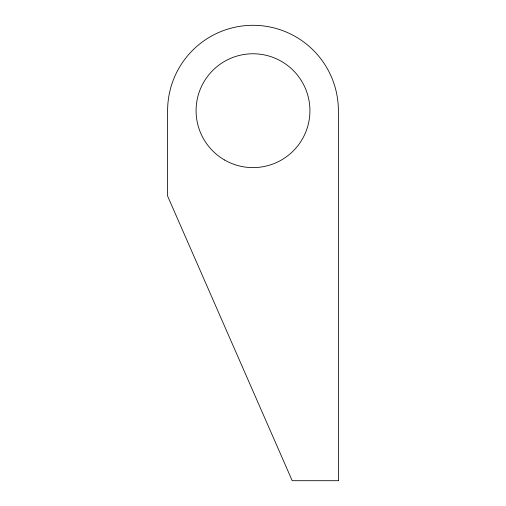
<?xml version="1.0" encoding="UTF-8"?>
<svg xmlns="http://www.w3.org/2000/svg" width="506" height="506" viewBox="0 0 506 506"><rect width="100%" height="100%" fill="white"/><g stroke="black" fill="none" stroke-linecap="round" stroke-linejoin="round"><path stroke-width="0.76" d="M338.387 480.7L292.202 480.7L167.612 196.075L167.612 110.687A85.387 85.387 0 0 1 253 25.3A85.387 85.387 0 0 1 338.387 110.687L338.387 480.7M224.537 159.985A56.925 56.925 0 0 0 309.925 110.687A56.925 56.925 0 0 0 224.537 61.39A56.925 56.925 0 0 0 224.537 159.985"/></g></svg>
